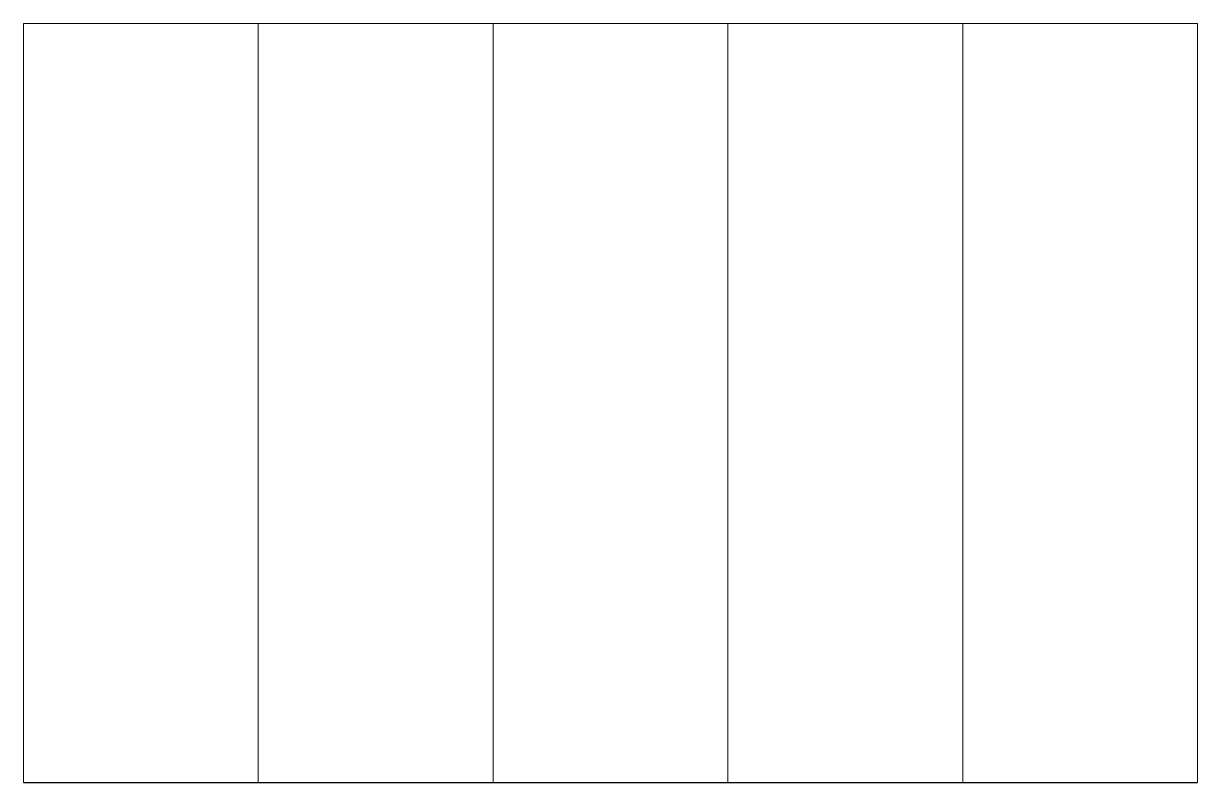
# Model space of a CAD drawing. Header units: inches. Extents: x 358.3 to 407.7, y 336.3 to 368.2.
import ezdxf

# ---------------------------------------------------------------- set-up
doc = ezdxf.new("R2010")
doc.units = ezdxf.units.IN
doc.header["$MEASUREMENT"] = 0
doc.layers.add('north-stairway', color=3, linetype='Continuous', lineweight=9)

msp = doc.modelspace()

# ---------------------------------------------------------------- linework, layer by layer
at = {"layer": 'north-stairway', "lineweight": 5}
for p, q in [((407.663, 368.243), (358.288, 368.243)), ((358.288, 336.305), (358.288, 368.243)), ((368.163, 336.305), (368.163, 368.243)), ((378.038, 336.305), (378.038, 368.243)), ((387.913, 336.305), (387.913, 368.243)), ((397.788, 336.305), (397.788, 368.243)), ((407.663, 336.305), (407.663, 368.243))]:
    msp.add_line(p, q, dxfattribs=at)
at = {"layer": 'north-stairway', "lineweight": -3}
msp.add_line((358.288, 336.305), (407.663, 336.305), dxfattribs=at)

doc.saveas('drawing.dxf')
